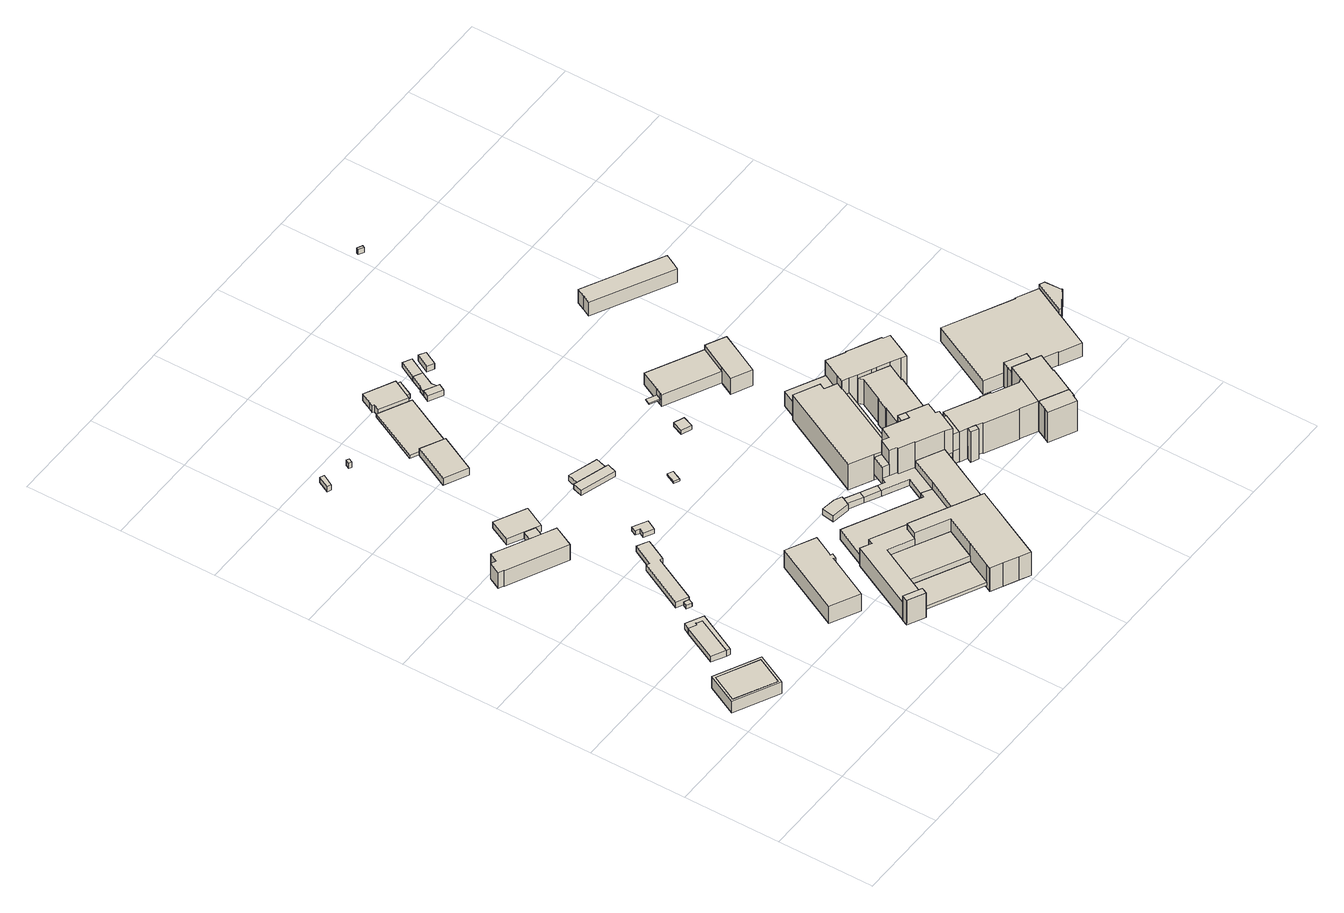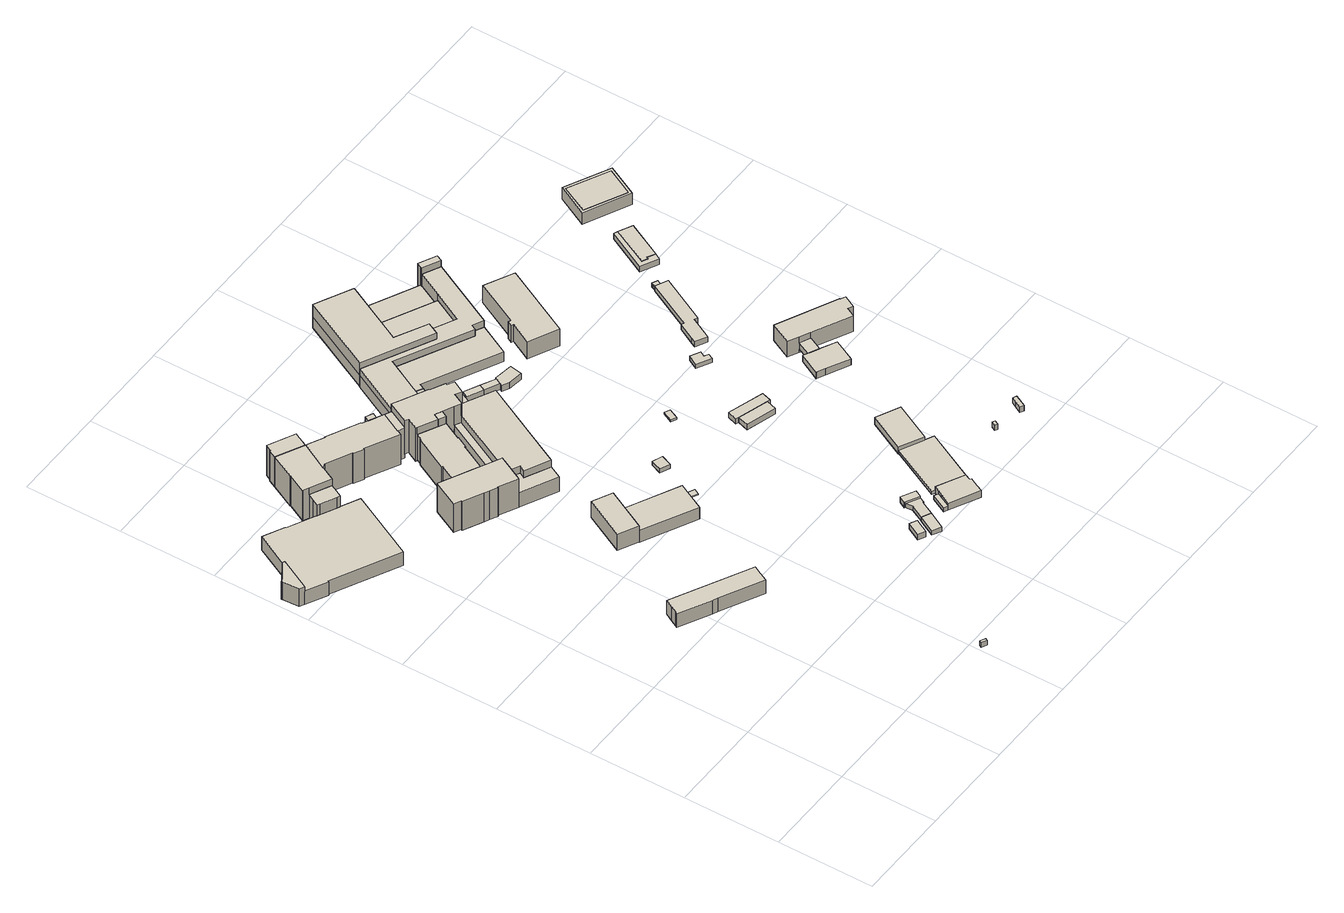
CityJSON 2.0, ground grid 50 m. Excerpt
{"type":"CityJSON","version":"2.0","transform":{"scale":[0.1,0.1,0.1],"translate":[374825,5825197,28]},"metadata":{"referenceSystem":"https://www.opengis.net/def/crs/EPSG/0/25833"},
"CityObjects":{
"building1":{"type":"Building","attributes":{"Gemeindeschluessel":"11000005","BezugspunktDach":"2200","function":"31001_2580","measuredHeight":6.87,"storeysAboveGround":1},"address":[{"country":"Germany","locality":"Berlin","thoroughfareNumber":"27 (37)","thoroughfareName":"Griesingerstraße"}],"geometry":[{"type":"Solid","lod":"1","boundaries":[[[[0,1,2,3]],[[4,5,6,7]],[[4,7,3,2]],[[5,4,2,1]],[[6,5,1,0]],[[7,6,0,3]]]]}]},
"building2":{"type":"Building","attributes":{"Gemeindeschluessel":"11000005","BezugspunktDach":"2200","function":"51009_1610","measuredHeight":7.12,"storeysAboveGround":0},"address":[{"country":"Germany","locality":"Berlin"}],"geometry":[{"type":"Solid","lod":"1","boundaries":[[[[8,9,10,11],[2,1,0,3]],[[12,13,14,15],[16,17,18,19]],[[12,15,11,10]],[[13,12,10,9]],[[14,13,9,8]],[[15,14,8,11]],[[16,19,3,0]],[[17,16,0,1]],[[18,17,1,2]],[[19,18,2,3]]]]}]},
"building3":{"type":"Building","attributes":{"Gemeindeschluessel":"11000005","BezugspunktDach":"2200","function":"31001_2054","measuredHeight":3.61,"storeysAboveGround":1},"address":[{"country":"Germany","locality":"Berlin","thoroughfareNumber":"27","thoroughfareName":"Griesingerstraße"}],"geometry":[{"type":"Solid","lod":"1","boundaries":[[[[20,21,22,23,24,25,26]],[[27,28,29,30,31,32,33]],[[27,33,26,25]],[[28,27,25,24]],[[29,28,24,23]],[[30,29,23,22]],[[31,30,22,21]],[[32,31,21,20]],[[33,32,20,26]]]]}]},
"building4":{"type":"Building","attributes":{"Gemeindeschluessel":"11000005","BezugspunktDach":"2200","function":"51009_1610","measuredHeight":3.54,"storeysAboveGround":0},"address":[{"country":"Germany","locality":"Berlin"}],"geometry":[{"type":"Solid","lod":"1","boundaries":[[[[34,35,36,37,38,39,40,41,42]],[[31,30,29,28,27,43,44,45,32]],[[31,32,42,41]],[[30,31,41,40]],[[29,30,40,39]],[[28,29,39,38]],[[27,28,38,37]],[[43,27,37,36]],[[44,43,36,35]],[[45,44,35,34]],[[32,45,34,42]]]]}]},
"building5":{"type":"Building","attributes":{"Gemeindeschluessel":"11000005","BezugspunktDach":"2200","function":"31001_3070","measuredHeight":2.75,"storeysAboveGround":1},"address":[{"country":"Germany","locality":"Berlin","thoroughfareNumber":"27 (45)","thoroughfareName":"Griesingerstraße"}],"geometry":[{"type":"Solid","lod":"1","boundaries":[[[[46,47,48,49,50]],[[51,52,53,54,55]],[[51,55,50,49]],[[52,51,49,48]],[[53,52,48,47]],[[54,53,47,46]],[[55,54,46,50]]]]}]},
"building6":{"type":"Building","attributes":{"Gemeindeschluessel":"11000005","function":"31001_2020"},"address":[{"country":"Germany","locality":"Berlin","thoroughfareNumber":"27 (3)","thoroughfareName":"Griesingerstraße"}],"children":["building6-1","building6-2"]},
"building6-1":{"type":"BuildingPart","attributes":{"BezugspunktDach":"2200","measuredHeight":9.67,"storeysAboveGround":2},"parents":["building6"],"geometry":[{"type":"MultiSurface","lod":"1","boundaries":[[[56,57,58,59,60,61,62,63,64,65]],[[66,67,68,69,70,71,72,73,74,75]],[[66,75,65,64]],[[67,66,64,63]],[[68,67,63,62]],[[76,77,69,68,62,61]],[[78,76,61,60]],[[70,69,77,79]],[[71,70,60,59]],[[72,71,59,58]],[[73,72,58,57]],[[74,73,57,56]],[[75,74,56,65]]]}]},
"building6-2":{"type":"BuildingPart","attributes":{"BezugspunktDach":"2200","measuredHeight":3.91,"storeysAboveGround":2},"parents":["building6"],"geometry":[{"type":"MultiSurface","lod":"1","boundaries":[[[78,80,81,76]],[[82,83,79,77]],[[82,77,76,81]],[[83,82,81,80]],[[79,83,80,78]],[[77,79,84,78,76]]]}]},
"building7":{"type":"Building","attributes":{"Gemeindeschluessel":"11000005","BezugspunktDach":"2200","function":"31001_2463","measuredHeight":3.37,"storeysAboveGround":1},"address":[{"country":"Germany","locality":"Berlin","thoroughfareNumber":"27 (2)","thoroughfareName":"Griesingerstraße"}],"geometry":[{"type":"Solid","lod":"1","boundaries":[[[[85,86,87,88,89,90,91,92,93]],[[94,95,96,97,98,99,100,101,102]],[[94,102,93,92]],[[95,94,92,91]],[[96,95,91,90]],[[97,96,90,89]],[[98,97,89,88]],[[99,98,88,87]],[[100,99,87,86]],[[101,100,86,85]],[[102,101,85,93]]]]}]},
"building8":{"type":"Building","attributes":{"Gemeindeschluessel":"11000005","BezugspunktDach":"2200","function":"31001_2054","measuredHeight":3.96,"storeysAboveGround":1},"address":[{"country":"Germany","locality":"Berlin","thoroughfareNumber":"27 (1)","thoroughfareName":"Griesingerstraße"}],"geometry":[{"type":"Solid","lod":"1","boundaries":[[[[103,104,105,106,107,108,109,110]],[[111,112,113,114,115,116,117,118]],[[111,118,110,109]],[[112,111,109,108]],[[113,112,108,107]],[[114,113,107,106]],[[115,114,106,105]],[[116,115,105,104]],[[117,116,104,103]],[[118,117,103,110]]]]}]},
"building9":{"type":"Building","attributes":{"Gemeindeschluessel":"11000005","BezugspunktDach":"2200","function":"51009_1610","measuredHeight":3.29,"storeysAboveGround":0},"address":[{"country":"Germany","locality":"Berlin"}],"geometry":[{"type":"Solid","lod":"1","boundaries":[[[[119,120,121,122,123]],[[124,125,126,127,128]],[[124,128,123,122]],[[125,124,122,121]],[[126,125,121,120]],[[127,126,120,119]],[[128,127,119,123]]]]}]},
"building10":{"type":"Building","attributes":{"name":"Haus 3 Haus 2 Haus 1 Evangelisches Waldkrankenhaus Spandau","Gemeindeschluessel":"11000005","function":"31001_3051"},"address":[{"country":"Germany","locality":"Berlin","thoroughfareNumber":"555","thoroughfareName":"Stadtrandstraße"}],"children":["building10-1","building10-2","building10-3","building10-4","building10-5","building10-6","building10-7","building10-8","building10-9","building10-10","building10-11","building10-12","building10-13","building10-14","building10-15","building10-16","building10-17","building10-18","building10-19","building10-20","building10-21","building10-22"]},
"building10-1":{"type":"BuildingPart","attributes":{"BezugspunktDach":"2200","measuredHeight":15.17,"storeysAboveGround":7},"parents":["building10"],"geometry":[{"type":"MultiSurface","lod":"1","boundaries":[[[129,130,131,132,133]],[[134,135,136,137,138]],[[134,138,133,132]],[[139,140,132,131]],[[135,134,141,142]],[[143,144,145,146,131,130]],[[136,135,147,148]],[[137,136,130,129]],[[149,150,151,129,133]],[[142,141,140,139]],[[148,147,146,145,144,143]],[[138,137,151,150,149]]]}]},
"building10-2":{"type":"BuildingPart","attributes":{"BezugspunktDach":"2200","measuredHeight":1.87,"storeysAboveGround":7},"parents":["building10"],"geometry":[{"type":"MultiSurface","lod":"1","boundaries":[[[152,153,154,145,144]],[[147,155,156,157,148]],[[156,155,158,159]],[[148,157,152,144]],[[147,148,144,145]],[[155,147,145,154]],[[159,158,154,153]],[[157,156,153,152]]]}]},
"building10-3":{"type":"BuildingPart","attributes":{"BezugspunktDach":"2200","measuredHeight":4.3,"storeysAboveGround":7},"parents":["building10"],"geometry":[{"type":"MultiSurface","lod":"1","boundaries":[[[160,161,162,163,164]],[[165,166,167,159,158]],[[158,154,153,160,164]],[[165,158,164,163]],[[165,163,162,166]],[[166,162,161,167]],[[167,168,161,160,159]],[[159,169,153,154,158]]]}]},
"building10-4":{"type":"BuildingPart","attributes":{"BezugspunktDach":"2200","measuredHeight":11.09,"storeysAboveGround":7},"parents":["building10"],"geometry":[{"type":"MultiSurface","lod":"1","boundaries":[[[139,170,171,172,173,174,175,176,177,178,179,180,181,140]],[[182,183,184,185,186,187,188,189,190,191,192,193,142,141]],[[182,141,140,181]],[[183,182,181,180],[194,195,196,197]],[[198,199,196,180,179]],[[184,183,195,198]],[[185,184,179,178],[198,200,201,199]],[[186,185,202,200,203,204,201,178,177]],[[187,186,177,176]],[[188,187,205,206]],[[207,208,175,174]],[[190,189,174,209,210,173]],[[191,190,210,211]],[[163,162,166,165,212,192,191,172,171]],[[193,192,165,158,164,163,171,170]],[[142,193,213,155,147,145,154,170,139]],[[196,195,194,197]],[[195,196,199,198]],[[201,200,198,199]],[[201,204,203,200,202]],[[206,205,176,175]],[[188,214,208,207,189]],[[173,210,209,174]],[[211,210,173,172]],[[212,165,166,162,163]],[[163,164,158,165]],[[154,145,147,155,213]],[[142,215,139,140,141]]]}]},
"building10-5":{"type":"BuildingPart","attributes":{"BezugspunktDach":"2200","measuredHeight":5.83,"storeysAboveGround":7},"parents":["building10"],"geometry":[{"type":"Solid","lod":"1","boundaries":[[[[196,199,201,204,216,217,218,197]],[[219,220,221,203,200,198,195,194]],[[219,194,197,218]],[[220,219,218,217]],[[221,220,217,216]],[[203,221,216,204]],[[200,203,204,201]],[[198,200,201,199]],[[195,198,199,196]],[[194,195,196,197]]]]}]},
"building10-6":{"type":"BuildingPart","attributes":{"BezugspunktDach":"2200","measuredHeight":14.31,"storeysAboveGround":7},"parents":["building10"],"geometry":[{"type":"MultiSurface","lod":"1","boundaries":[[[222,223,224,225,226,227,228,229,230]],[[210,209,231,232,233,234,235,236,211]],[[173,172,230,229]],[[174,173,210,229,228]],[[237,207,228,227]],[[234,233,225,224]],[[235,234,238,157,156,153,152,224,223]],[[161,160,223,222]],[[236,235,239,159,167]],[[162,161,222,230]],[[211,236,167,166,240]],[[210,211,172,173]],[[209,210,173,174]],[[231,209,207,237]],[[241,232,242,243,226]],[[244,245,243,242]],[[231,227,245,244]],[[232,226,225,233]],[[152,153,156,157,238]],[[167,159,239,160,161]],[[240,166,167,161,162]]]}]},
"building10-7":{"type":"BuildingPart","attributes":{"BezugspunktDach":"2200","measuredHeight":10.41,"storeysAboveGround":7},"parents":["building10"],"geometry":[{"type":"Solid","lod":"1","boundaries":[[[[246,247,248,249]],[[250,251,252,253]],[[250,253,249,248]],[[253,252,246,249]],[[251,250,248,247]],[[252,251,247,246]]]]}]},
"building10-8":{"type":"BuildingPart","attributes":{"BezugspunktDach":"2200","measuredHeight":20.51,"storeysAboveGround":7},"parents":["building10"],"geometry":[{"type":"MultiSurface","lod":"1","boundaries":[[[254,255,256,257,258,259,260,261,262,263,264,265,266,267,268,269,270,271,272,273]],[[274,275,276,277,278,279,280,281,282,283,284,285,286,287,206,205,288,289,290,291]],[[247,246,273,272]],[[274,291,252,251]],[[292,293,294,274,272,271]],[[295,293,271,270]],[[296,295,270,269]],[[297,298,269,268]],[[278,277,299,300,301,302]],[[279,278,268,267]],[[280,279,303,304]],[[281,280,305,304,306,265]],[[282,281,306,307,264]],[[283,282,308,264,263],[307,309,310,308]],[[284,283,263,262]],[[285,284,262,261]],[[286,285,261,260]],[[287,311,312,260,259]],[[208,313,314,259,258]],[[176,175,206,258,257]],[[288,205,257,256]],[[289,288,256,255]],[[290,289,255,254]],[[291,290,254,273]],[[251,252,246,247]],[[275,274,294,293,292]],[[276,275,293,295]],[[277,276,295,296]],[[302,301,300,299,298,297]],[[304,303,267,266]],[[266,265,306,304,305]],[[265,264,307,306]],[[310,309,307,308]],[[286,312,311,287]],[[206,287,314,313,208]],[[205,206,175,176]]]}]},
"building10-9":{"type":"BuildingPart","attributes":{"BezugspunktDach":"2200","measuredHeight":15.51,"storeysAboveGround":7},"parents":["building10"],"geometry":[{"type":"MultiSurface","lod":"1","boundaries":[[[315,294,293,295,296,316,317,318,319,320,321,322]],[[323,324,325,326,327,328,329,330,331,332,333,334]],[[323,334,322,321]],[[335,336,337,338,324,323,321,320]],[[339,335,320,319]],[[325,324,338,340]],[[326,325,340,341,342,339,319,318]],[[327,326,318,343,344]],[[328,327,344,345,346]],[[329,328,347,300,298,348,349,316,296]],[[330,329,296,277,276]],[[331,330,295,276,275]],[[332,331,275,274]],[[248,247,350,294,315]],[[333,332,251,250,351]],[[334,333,315,322]],[[338,337,336,335]],[[340,338,335,339]],[[339,342,341,340]],[[344,343,318,317]],[[346,345,344,317,316]],[[349,348,298,300,347]],[[276,277,296,295]],[[275,276,295,293]],[[274,275,293,294]],[[351,250,251,350,247,248]]]}]},
"building10-10":{"type":"BuildingPart","attributes":{"BezugspunktDach":"2200","measuredHeight":19.9,"storeysAboveGround":7},"parents":["building10"],"geometry":[{"type":"MultiSurface","lod":"1","boundaries":[[[266,265,264,352,353,267]],[[354,355,307,306,304,303]],[[354,303,267,353]],[[355,354,353,352]],[[307,308,356,352,264]],[[306,265,264,265]],[[304,266,265,306,265,266]],[[266,304,266,267]],[[355,356,308,307,357]],[[307,358,264,265,306]],[[359,303,304,266,267]]]}]},
"building10-11":{"type":"BuildingPart","attributes":{"BezugspunktDach":"2200","measuredHeight":8.35,"storeysAboveGround":7},"parents":["building10"],"geometry":[{"type":"Solid","lod":"1","boundaries":[[[[297,360,348,298]],[[347,361,301,300]],[[301,361,360,297]],[[300,298,348,347]],[[347,348,360,361]],[[301,297,298,300]]]]}]},
"building10-12":{"type":"BuildingPart","attributes":{"BezugspunktDach":"2200","measuredHeight":18.57,"storeysAboveGround":7},"parents":["building10"],"geometry":[{"type":"MultiSurface","lod":"1","boundaries":[[[362,363,364,365,312,311]],[[366,367,368,369,370,371]],[[366,371,287,286]],[[367,366,312,365]],[[368,364,365,367,365,364]],[[369,368,364,363],[372,373,374,375]],[[376,373,363,362]],[[370,369,372,377]],[[313,376,377,378,371,370,362,311]],[[286,287,379,311,312,380]],[[374,373,372,375]],[[377,372,373,376]],[[378,377,376,313]]]}]},
"building10-13":{"type":"BuildingPart","attributes":{"BezugspunktDach":"2200","measuredHeight":18.69,"storeysAboveGround":7},"parents":["building10"],"geometry":[{"type":"MultiSurface","lod":"1","boundaries":[[[381,382,383,384]],[[385,386,387,388]],[[385,388,384,383]],[[389,390,385,383,382]],[[387,386,382,381]],[[388,387,381,384]],[[386,391,385,390,389]]]}]},
"building10-14":{"type":"BuildingPart","attributes":{"BezugspunktDach":"2200","measuredHeight":8.93,"storeysAboveGround":7},"parents":["building10"],"geometry":[{"type":"MultiSurface","lod":"1","boundaries":[[[335,339,342,392,393,336]],[[394,395,341,340,338,337]],[[394,337,336,393]],[[395,394,393,392]],[[341,395,396,343,342]],[[392,342,343,396]],[[340,341,342,339]],[[338,340,397,339,335]],[[337,338,335,336]]]}]},
"building10-15":{"type":"BuildingPart","attributes":{"BezugspunktDach":"2200","measuredHeight":15.53,"storeysAboveGround":7},"parents":["building10"],"geometry":[{"type":"MultiSurface","lod":"1","boundaries":[[[308,310,398,399,400,401,402,403,404,405,406,407,408,356]],[[409,410,411,412,413,414,415,416,417,418,419,309,307,355]],[[409,355,356,408]],[[410,409,408,407]],[[411,410,407,406]],[[412,411,406,405]],[[413,412,405,404]],[[414,413,404,403]],[[416,415,402,401]],[[417,416,401,400]],[[418,417,400,399]],[[419,418,399,398]],[[309,419,398,310]],[[420,421,402,415,422]],[[423,424,421,420]],[[414,403,424,425,423]],[[309,426,310,308,307]],[[355,307,308,356]]]}]},
"building10-16":{"type":"BuildingPart","attributes":{"BezugspunktDach":"2200","measuredHeight":18.56,"storeysAboveGround":7},"parents":["building10"],"geometry":[{"type":"MultiSurface","lod":"1","boundaries":[[[427,390,389,428,429,430,431,432,433,434,435,436,437,438,439,365,364]],[[367,440,441,442,443,444,445,446,447,448,449,450,451,386,385,452,368]],[[440,367,365,439]],[[441,440,439,438]],[[442,441,438,437]],[[443,442,437,436]],[[444,443,436,435]],[[445,444,435,434]],[[446,445,434,433]],[[453,432,433,432]],[[448,447,432,431]],[[449,448,431,430]],[[450,449,430,429]],[[451,450,429,428]],[[386,451,428,389]],[[452,385,390,427]],[[374,454,427,364]],[[368,452,455,375]],[[367,456,368,364,365]],[[447,446,457,433,432,453]],[[385,386,389,390]],[[375,455,454,374]]]}]},
"building10-17":{"type":"BuildingPart","attributes":{"BezugspunktDach":"2200","measuredHeight":20.22,"storeysAboveGround":7},"parents":["building10"],"geometry":[{"type":"MultiSurface","lod":"1","boundaries":[[[458,459,460,461,462,463,464,465,466,467,468,469,470,471,472,473,474,475,476]],[[343,396,477,478,479,480,481,482,483,484,485,486,415,420,423,414,487,345,344]],[[343,318,317,476,475]],[[392,342,488,475,474]],[[477,396,474,473]],[[478,477,473,472]],[[479,478,472,471]],[[480,479,471,470]],[[481,480,470,469]],[[482,481,469,468]],[[483,482,468,467]],[[484,483,467,466]],[[485,484,466,465]],[[486,485,465,464]],[[415,486,464,463]],[[421,402,463,462]],[[424,421,420,462,461]],[[403,424,423,461,460]],[[487,414,460,459]],[[348,360,489,459,458]],[[345,487,361,347]],[[317,316,458,476]],[[344,317,318,343]],[[490,396,343,488,342,392]],[[420,415,402,421]],[[423,420,421,424]],[[414,423,424,403]],[[347,361,489,360,348]],[[344,345,491,316,317]]]}]},
"building10-18":{"type":"BuildingPart","attributes":{"BezugspunktDach":"2200","measuredHeight":18.59,"storeysAboveGround":7},"parents":["building10"],"geometry":[{"type":"MultiSurface","lod":"1","boundaries":[[[492,493,494,495,496,497,498,499,500,501]],[[502,503,504,505,506,507,508,509,510,511]],[[502,511,501,500]],[[503,502,500,499]],[[504,503,499,498]],[[512,497,498,497]],[[513,496,497,496]],[[507,506,496,495]],[[508,507,495,494]],[[509,508,494,493]],[[510,509,493,492]],[[511,510,492,501]],[[505,504,514,498,497,512]],[[506,505,497,496,513]]]}]},
"building10-19":{"type":"BuildingPart","attributes":{"BezugspunktDach":"2200","measuredHeight":18.55,"storeysAboveGround":7},"parents":["building10"],"geometry":[{"type":"MultiSurface","lod":"1","boundaries":[[[498,497,496,515,516,517,518,519,520,433,432]],[[446,521,522,523,524,525,526,506,505,504,447]],[[521,446,433,520]],[[527,528,529,530,520,519]],[[523,522,519,518]],[[524,523,518,517]],[[525,524,517,516]],[[526,525,516,515]],[[506,526,515,496]],[[447,504,498,432]],[[446,447,432,433]],[[531,522,532,528,527]],[[533,529,528,532]],[[534,533,521,530,529]],[[505,506,496,497,535]],[[505,536,497,498,504]]]}]},
"building10-20":{"type":"BuildingPart","attributes":{"BezugspunktDach":"2200","measuredHeight":15.14,"storeysAboveGround":7},"parents":["building10"],"geometry":[{"type":"MultiSurface","lod":"1","boundaries":[[[529,528,527,537,538,539,540,541,542,543,530]],[[544,545,546,547,548,549,550,522,532,533,521]],[[545,544,543,542]],[[546,545,542,541]],[[551,552,541,540]],[[553,551,547,540,539]],[[554,553,548,539,538]],[[550,549,538,537]],[[522,550,537,527]],[[547,546,555,552,551]],[[548,556,547,551,553]],[[549,548,553,554]],[[532,522,527,528]],[[533,557,532,528,529]],[[543,544,533,529]]]}]},
"building10-21":{"type":"BuildingPart","attributes":{"BezugspunktDach":"2200","measuredHeight":8.22,"storeysAboveGround":7},"parents":["building10"],"geometry":[{"type":"MultiSurface","lod":"1","boundaries":[[[552,554,558,559,560,561,562,563,564,565,566,567]],[[568,569,570,571,572,573,574,575,576,549,546,577]],[[568,577,567,566]],[[569,568,566,565]],[[570,569,565,564]],[[571,570,564,563]],[[573,572,562,561]],[[574,573,561,560]],[[575,574,560,559]],[[576,575,559,558]],[[549,576,558,554]],[[577,546,552,567]],[[572,571,563,562]],[[546,578,547,551,552]],[[548,553,551,547]],[[549,554,553,548]]]}]},
"building10-22":{"type":"BuildingPart","attributes":{"BezugspunktDach":"2200","measuredHeight":10.86,"storeysAboveGround":7},"parents":["building10"],"geometry":[{"type":"MultiSurface","lod":"1","boundaries":[[[579,580,581,582,583,584,585,586]],[[571,587,588,589,590,591,592,572]],[[563,562,586,585]],[[587,571,585,584]],[[588,587,584,583]],[[589,588,583,582]],[[590,589,582,581]],[[591,590,581,580]],[[592,591,580,579]],[[572,592,579,586]],[[571,572,562,563]]]}]},
"building11":{"type":"Building","attributes":{"Gemeindeschluessel":"11000005","BezugspunktDach":"2200","function":"31001_2580","measuredHeight":10.54,"storeysAboveGround":1},"address":[{"country":"Germany","locality":"Berlin","thoroughfareNumber":"555 (11)","thoroughfareName":"Stadtrandstraße"}],"geometry":[{"type":"Solid","lod":"1","boundaries":[[[[593,594,595,596,597,598,599,600]],[[601,602,603,604,605,606,607,608]],[[601,608,600,599]],[[602,601,599,598]],[[603,602,598,597]],[[604,603,597,596]],[[605,604,596,595]],[[606,605,595,594]],[[607,606,594,593]],[[608,607,593,600]]]]}]},
"building12":{"type":"Building","attributes":{"Gemeindeschluessel":"11000005","BezugspunktDach":"2200","function":"31001_2463","measuredHeight":2.59,"storeysAboveGround":1},"address":[{"country":"Germany","locality":"Berlin","thoroughfareNumber":"27 (38)","thoroughfareName":"Griesingerstraße"}],"geometry":[{"type":"Solid","lod":"1","boundaries":[[[[609,610,611,612,613,614]],[[615,616,617,618,619,620]],[[615,620,614,613]],[[616,615,613,612]],[[617,616,612,611]],[[618,617,611,610]],[[619,618,610,609]],[[620,619,609,614]]]]}]},
"building13":{"type":"Building","attributes":{"Gemeindeschluessel":"11000005","BezugspunktDach":"2200","function":"51009_1610","measuredHeight":3.22,"storeysAboveGround":0},"address":[{"country":"Germany","locality":"Berlin"}],"geometry":[{"type":"Solid","lod":"1","boundaries":[[[[621,622,623,624]],[[625,626,627,628]],[[625,628,624,623]],[[626,625,623,622]],[[627,626,622,621]],[[628,627,621,624]]]]}]},
"building14":{"type":"Building","attributes":{"Gemeindeschluessel":"11000005","BezugspunktDach":"2200","function":"31001_2741","measuredHeight":4.16,"storeysAboveGround":1},"address":[{"country":"Germany","locality":"Berlin","thoroughfareNumber":"27 (44)","thoroughfareName":"Griesingerstraße"}],"geometry":[{"type":"Solid","lod":"1","boundaries":[[[[629,630,631,632]],[[633,634,635,636]],[[633,636,632,631]],[[634,633,631,630]],[[635,634,630,629]],[[636,635,629,632]]]]}]},
"building15":{"type":"Building","attributes":{"Gemeindeschluessel":"11000005","BezugspunktDach":"2200","function":"51009_1610","measuredHeight":3.19,"storeysAboveGround":0},"address":[{"country":"Germany","locality":"Berlin"}],"geometry":[{"type":"Solid","lod":"1","boundaries":[[[[637,638,639,640,641,642]],[[643,644,645,646,647,648]],[[643,648,642,641]],[[644,643,641,640]],[[645,644,640,639]],[[646,645,639,638]],[[647,646,638,637]],[[648,647,637,642]]]]}]},
"building16":{"type":"Building","attributes":{"Gemeindeschluessel":"11000005","BezugspunktDach":"2200","function":"31001_2463","measuredHeight":3.25,"storeysAboveGround":1},"address":[{"country":"Germany","locality":"Berlin","thoroughfareNumber":"27 (4)","thoroughfareName":"Griesingerstraße"}],"geometry":[{"type":"Solid","lod":"1","boundaries":[[[[639,649,650,640]],[[651,652,653,654]],[[651,654,640,650]],[[652,651,650,649]],[[653,652,649,639]],[[654,653,639,640]]]]}]},
"building17":{"type":"Building","attributes":{"Gemeindeschluessel":"11000005","BezugspunktDach":"2200","function":"31001_2741","measuredHeight":3.51,"storeysAboveGround":1},"address":[{"country":"Germany","locality":"Berlin","thoroughfareNumber":"27 (43)","thoroughfareName":"Griesingerstraße"}],"geometry":[{"type":"Solid","lod":"1","boundaries":[[[[655,656,657,658,659,660]],[[661,662,663,664,665,666]],[[661,666,660,659]],[[662,661,659,658]],[[663,662,658,657]],[[664,663,657,656]],[[665,664,656,655]],[[666,665,655,660]]]]}]},
"building18":{"type":"Building","attributes":{"Gemeindeschluessel":"11000005","BezugspunktDach":"2200","function":"31001_2463","measuredHeight":2.19,"storeysAboveGround":1},"address":[{"country":"Germany","locality":"Berlin","thoroughfareNumber":"555 (25)","thoroughfareName":"Stadtrandstraße"}],"geometry":[{"type":"Solid","lod":"1","boundaries":[[[[667,668,669,670]],[[671,672,673,674]],[[671,674,670,669]],[[672,671,669,668]],[[673,672,668,667]],[[674,673,667,670]]]]}]},
"building19":{"type":"Building","attributes":{"Gemeindeschluessel":"11000005","BezugspunktDach":"2200","function":"51009_1610","measuredHeight":3.7,"storeysAboveGround":0},"address":[{"country":"Germany","locality":"Berlin"}],"geometry":[{"type":"Solid","lod":"1","boundaries":[[[[675,676,677,678,679,680,681]],[[682,683,684,685,686,687,688]],[[682,688,681,680]],[[683,682,680,679]],[[684,683,679,678]],[[685,684,678,677]],[[686,685,677,676]],[[687,686,676,675]],[[688,687,675,681]]]]}]},
"building20":{"type":"Building","attributes":{"Gemeindeschluessel":"11000005","BezugspunktDach":"2200","function":"51009_1610","measuredHeight":3.66,"storeysAboveGround":0},"address":[{"country":"Germany","locality":"Berlin"}],"geometry":[{"type":"Solid","lod":"1","boundaries":[[[[689,690,677,676]],[[691,692,693,694]],[[691,694,676,677]],[[692,691,677,690]],[[693,692,690,689]],[[694,693,689,676]]]]}]},
"building21":{"type":"Building","attributes":{"Gemeindeschluessel":"11000005","function":"31001_2700"},"address":[{"country":"Germany","locality":"Berlin","thoroughfareNumber":"27 (42)","thoroughfareName":"Griesingerstraße"}],"children":["building21-1","building21-2"]},
"building21-1":{"type":"BuildingPart","attributes":{"BezugspunktDach":"2200","measuredHeight":5.72,"storeysAboveGround":1},"parents":["building21"],"geometry":[{"type":"MultiSurface","lod":"1","boundaries":[[[695,696,697,698,699,700,701,702,703]],[[704,705,706,707,708,709,710,711,712]],[[704,712,703,702]],[[705,704,702,701]],[[706,705,701,700]],[[707,706,700,699]],[[708,707,699,698]],[[713,714,698,697]],[[715,713,709,697,696]],[[711,710,696,695]],[[712,711,695,703]],[[709,708,714,713]],[[710,709,713,715]]]}]},
"building21-2":{"type":"BuildingPart","attributes":{"BezugspunktDach":"2200","measuredHeight":2.5,"storeysAboveGround":1},"parents":["building21"],"geometry":[{"type":"MultiSurface","lod":"1","boundaries":[[[716,717,714,715]],[[708,718,719,710]],[[718,708,714,717]],[[719,718,717,716]],[[710,719,716,715]],[[709,713,714,708]],[[710,715,713,709]]]}]},
"building22":{"type":"Building","attributes":{"Gemeindeschluessel":"11000005","BezugspunktDach":"2200","function":"31001_3051","measuredHeight":3.62,"storeysAboveGround":1},"address":[{"country":"Germany","locality":"Berlin","thoroughfareNumber":"555 (12)","thoroughfareName":"Stadtrandstraße"}],"geometry":[{"type":"Solid","lod":"1","boundaries":[[[[720,721,690,689]],[[692,722,723,693]],[[692,693,689,690]],[[722,692,690,721]],[[723,722,721,720]],[[693,723,720,689]]]]}]},
"building23":{"type":"Building","attributes":{"Gemeindeschluessel":"11000005","BezugspunktDach":"2200","function":"31001_2463","measuredHeight":3.42,"storeysAboveGround":1},"address":[{"country":"Germany","locality":"Berlin","thoroughfareNumber":"27 (33)","thoroughfareName":"Griesingerstraße"}],"geometry":[{"type":"Solid","lod":"1","boundaries":[[[[724,725,726,727,728]],[[729,730,731,732,733]],[[729,733,728,727]],[[730,729,727,726]],[[731,730,726,725]],[[732,731,725,724]],[[733,732,724,728]]]]}]},
"building24":{"type":"Building","attributes":{"Gemeindeschluessel":"11000005","BezugspunktDach":"2200","function":"51009_1610","measuredHeight":2.57,"storeysAboveGround":0},"address":[{"country":"Germany","locality":"Berlin"}],"geometry":[{"type":"Solid","lod":"1","boundaries":[[[[734,735,736,737,738,739,740]],[[741,742,743,744,745,746,747]],[[741,747,740,739]],[[742,741,739,738]],[[743,742,738,737]],[[744,743,737,736]],[[745,744,736,735]],[[746,745,735,734]],[[747,746,734,740]]]]}]},
"building25":{"type":"Building","attributes":{"Gemeindeschluessel":"11000005","BezugspunktDach":"2200","function":"51009_1610","measuredHeight":3.75,"storeysAboveGround":0},"address":[{"country":"Germany","locality":"Berlin"}],"geometry":[{"type":"Solid","lod":"1","boundaries":[[[[748,749,750,751,752,753,754,755,756,757,758,759]],[[722,760,761,762,763,764,765,766,767,768,769,723]],[[722,723,759,758]],[[760,722,758,757]],[[761,760,757,756]],[[762,761,756,755]],[[763,762,755,754]],[[764,763,754,753]],[[765,764,753,752]],[[766,765,752,751]],[[767,766,751,750]],[[768,767,750,749]],[[769,768,749,748]],[[723,769,748,759]]]]}]},
"building26":{"type":"Building","attributes":{"Gemeindeschluessel":"11000005","BezugspunktDach":"2200","function":"31001_2463","measuredHeight":2.71,"storeysAboveGround":1},"address":[{"country":"Germany","locality":"Berlin","thoroughfareNumber":"27 (34)","thoroughfareName":"Griesingerstraße"}],"geometry":[{"type":"Solid","lod":"1","boundaries":[[[[736,770,771,737]],[[772,773,774,775]],[[772,775,737,771]],[[773,772,771,770]],[[774,773,770,736]],[[775,774,736,737]]]]}]},
"building27":{"type":"Building","attributes":{"Gemeindeschluessel":"11000005","BezugspunktDach":"2200","function":"31001_2463","measuredHeight":2.4,"storeysAboveGround":1},"address":[{"country":"Germany","locality":"Berlin","thoroughfareNumber":"555 (9)","thoroughfareName":"Stadtrandstraße"}],"geometry":[{"type":"Solid","lod":"1","boundaries":[[[[776,777,778,779]],[[780,781,782,783]],[[780,783,779,778]],[[781,780,778,777]],[[782,781,777,776]],[[783,782,776,779]]]]}]},
"building28":{"type":"Building","attributes":{"Gemeindeschluessel":"11000005","BezugspunktDach":"2200","function":"31001_2463","measuredHeight":3.43,"storeysAboveGround":1},"address":[{"country":"Germany","locality":"Berlin","thoroughfareNumber":"27 (35)","thoroughfareName":"Griesingerstraße"}],"geometry":[{"type":"Solid","lod":"1","boundaries":[[[[784,785,786,787]],[[788,789,790,791]],[[788,791,787,786]],[[789,788,786,785]],[[790,789,785,784]],[[791,790,784,787]]]]}]},
"building29":{"type":"Building","attributes":{"Gemeindeschluessel":"11000005","BezugspunktDach":"2200","function":"31001_2463","measuredHeight":0.63,"storeysAboveGround":1},"address":[{"country":"Germany","locality":"Berlin","thoroughfareNumber":"555 (7)","thoroughfareName":"Stadtrandstraße"}],"geometry":[{"type":"Solid","lod":"1","boundaries":[[[[792,793,794,795]],[[796,797,798,799]],[[796,799,795,794]],[[797,796,794,793]],[[798,797,793,792]],[[799,798,792,795]]]]}]},
"building30":{"type":"Building","attributes":{"name":"Haus 4","Gemeindeschluessel":"11000005","function":"31001_3050"},"address":[{"country":"Germany","locality":"Berlin","thoroughfareNumber":"555 (6)","thoroughfareName":"Stadtrandstraße"}],"children":["building30-1","building30-2"]},
"building30-1":{"type":"BuildingPart","attributes":{"BezugspunktDach":"2200","measuredHeight":9.83,"storeysAboveGround":2},"parents":["building30"],"geometry":[{"type":"MultiSurface","lod":"1","boundaries":[[[800,801,802,803,804]],[[805,806,807,808,809]],[[805,809,804,803]],[[810,811,803,802]],[[807,806,802,801]],[[808,807,801,800]],[[809,808,800,804]],[[806,805,811,810]]]}]},
"building30-2":{"type":"BuildingPart","attributes":{"BezugspunktDach":"2200","measuredHeight":7.22,"storeysAboveGround":2},"parents":["building30"],"geometry":[{"type":"MultiSurface","lod":"1","boundaries":[[[811,810,812,813,814,815]],[[816,817,818,819,820,821]],[[816,821,815,814]],[[817,816,814,813]],[[818,817,813,812]],[[819,818,812,810]],[[820,819,806,805]],[[821,820,811,815]],[[805,806,822,810,811]]]}]},
"building31":{"type":"Building","attributes":{"Gemeindeschluessel":"11000005","BezugspunktDach":"2200","function":"31001_2700","measuredHeight":3,"storeysAboveGround":1},"address":[{"country":"Germany","locality":"Berlin","thoroughfareNumber":"27 (46)","thoroughfareName":"Griesingerstraße"}],"geometry":[{"type":"Solid","lod":"1","boundaries":[[[[823,824,825,826]],[[827,828,829,830]],[[827,830,826,825]],[[828,827,825,824]],[[829,828,824,823]],[[830,829,823,826]]]]}]},
"building32":{"type":"Building","attributes":{"name":"Haus 16a","Gemeindeschluessel":"11000005","BezugspunktDach":"2200","function":"31001_3051","measuredHeight":10.58,"storeysAboveGround":2},"address":[{"country":"Germany","locality":"Berlin","thoroughfareNumber":"563A (5)","thoroughfareName":"Stadtrandstraße"}],"geometry":[{"type":"Solid","lod":"1","boundaries":[[[[831,832,833,834,835,836,837,838,839]],[[840,841,842,843,844,845,846,847,848]],[[840,848,839,838]],[[841,840,838,837]],[[842,841,837,836]],[[843,842,836,835]],[[844,843,835,834]],[[845,844,834,833]],[[846,845,833,832]],[[847,846,832,831]],[[848,847,831,839]]]]}]}
},
"vertices":[
[224,492,136],[295,631,136],[91,734,136],[21,595,136],[91,734,67],[295,631,67],[224,492,67],[21,595,67],
[230,475,136],[312,637,136],[86,751,136],[4,589,136],[86,751,65],[312,637,65],[230,475,65],[4,589,65],[224,492,65],[295,631,65],[91,734,65],[21,595,65],
[289,812,98],[385,1004,98],[363,1015,98],[357,1019,98],[352,1009,98],[312,1029,98],[221,847,98],[312,1029,62],[352,1009,62],[357,1019,62],[363,1015,62],[385,1004,62],[289,812,62],[221,847,62],
[308,803,97],[416,1015,97],[328,1060,97],[312,1029,97],[352,1009,97],[357,1019,97],[363,1015,97],[385,1004,97],[289,812,97],[328,1060,62],[416,1015,62],[308,803,62],
[464,1112,86],[469,1122,86],[475,1133,86],[448,1146,86],[437,1125,86],[448,1146,63],[475,1133,63],[469,1122,63],[464,1112,63],[437,1125,63],
[125,1885,136],[124,1882,136],[425,1735,136],[479,1841,136],[424,1869,136],[371,1895,136],[180,1992,136],[157,1946,136],[131,1959,136],[100,1897,136],[131,1959,40],[157,1946,40],[180,1992,40],[371,1895,40],[424,1869,40],[479,1841,40],[425,1735,40],[124,1882,40],[125,1885,40],[100,1897,40],[371,1895,100],[371,1895,61],[424,1869,100],[424,1869,61],
[458,1940,100],[406,1966,100],[406,1966,61],[458,1940,61],[424,1869,84],
[479,1138,95],[601,1377,95],[615,1370,95],[660,1457,95],[672,1481,95],[615,1511,95],[558,1400,95],[541,1409,95],[418,1168,95],[541,1409,62],[558,1400,62],[615,1511,62],[672,1481,62],[660,1457,62],[615,1370,62],[601,1377,62],[479,1138,62],[418,1168,62],
[406,1966,102],[458,1940,102],[483,1927,102],[539,2037,102],[536,2038,102],[495,2059,102],[382,2116,102],[327,2006,102],[382,2116,63],[495,2059,63],[536,2038,63],[539,2037,63],[483,1927,63],[458,1940,63],[406,1966,63],[327,2006,63],
[182,2840,96],[195,2865,96],[213,2899,96],[193,2909,96],[163,2849,96],[193,2909,63],[213,2899,63],[195,2865,63],[182,2840,63],[163,2849,63],
[1016,240,177],[1028,263,177],[1031,270,177],[944,314,177],[929,284,177],[944,314,25],[1031,270,25],[1028,263,25],[1016,240,25],[929,284,25],[1031,270,139],[944,314,139],[944,314,28],[1031,270,28],[1028,263,63],[1028,263,65],[1031,270,65],[1031,270,50],[1031,270,46],[1028,263,46],[929,284,37],[929,284,176],[1016,240,176],
[1316,119,65],[1384,254,65],[1096,399,65],[1096,399,46],[1384,254,46],[1316,119,46],[1096,399,56],[1384,254,56],
[1384,254,99],[1464,412,99],[1304,494,99],[1177,558,99],[1096,399,99],[1177,558,56],[1304,494,56],[1464,412,56],[1464,412,67],[1384,254,57],
[1096,399,139],[1177,558,139],[1304,494,139],[1334,554,139],[1681,379,139],[1844,701,139],[1711,768,139],[1641,628,139],[1561,471,139],[1188,660,139],[1175,634,139],[1120,662,139],[1120,662,28],[1175,634,28],[1188,660,28],[1561,471,28],[1641,628,28],[1711,768,28],[1844,701,28],[1681,379,28],[1334,554,28],[1304,494,28],[1177,558,28],[1096,399,28],[1120,662,40],[1175,634,40],[1175,634,99],[1120,662,99],[1188,660,40],[1188,660,99],[1561,471,40],[1561,471,99],[1561,471,78],[1641,628,40],[1641,628,99],[1711,768,47],[1844,701,47],[1681,379,103],[1844,701,103],[1681,379,33],[1334,554,33],[1304,494,33],[1177,558,92],[1096,399,58],[1844,701,72],[1031,270,110],
[1591,657,99],[1578,632,99],[1201,822,99],[1201,822,40],[1578,632,40],[1591,657,40],
[1464,412,176],[1384,254,176],[1316,119,176],[1304,95,176],[1306,94,176],[1490,1,176],[1681,379,176],[1334,554,176],[1304,494,176],[1490,1,33],[1306,94,33],[1304,95,33],[1316,119,33],[1384,254,33],[1464,412,33],[1490,1,103],[1316,119,55],[1384,254,70],[1304,494,77],[1306,94,129],[1363,65,33],[1363,65,176],[1434,29,33],[1434,29,176],
[1608,835,164],[1641,899,164],[1607,916,164],[1575,852,164],[1607,916,60],[1641,899,60],[1608,835,60],[1575,852,60],
[1643,817,252],[1639,809,252],[1713,771,252],[1711,768,252],[1844,701,252],[1879,682,252],[1934,791,252],[1918,800,252],[1946,856,252],[1939,860,252],[1846,908,252],[1844,904,252],[1829,875,252],[1793,894,252],[1738,922,252],[1708,937,252],[1704,939,252],[1675,881,252],[1641,899,252],[1608,835,252],[1641,899,47],[1675,881,47],[1704,939,47],[1708,937,47],[1738,922,47],[1793,894,47],[1829,875,47],[1844,904,47],[1846,908,47],[1939,860,47],[1946,856,47],[1918,800,47],[1934,791,47],[1879,682,47],[1713,771,47],[1639,809,47],[1643,817,47],[1608,835,47],[1675,881,158],[1675,881,181],[1641,899,181],[1704,939,181],[1708,937,181],[1738,922,139],[1708,937,139],[1708,937,123],[1708,937,56],[1738,922,56],[1738,922,115],[1793,894,53],[1829,875,53],[1829,875,151],[1844,904,53],[1846,908,53],[1846,908,209],[1939,860,53],[1939,860,209],[1879,682,208],[1934,791,208],[1879,682,103],[1879,682,56],
[1607,916,181],[1873,1264,181],[1870,1266,181],[1888,1301,181],[1827,1332,181],[1843,1362,181],[1719,1424,181],[1491,975,181],[1719,1424,26],[1843,1362,26],[1827,1332,26],[1888,1301,26],[1870,1266,26],[1873,1264,26],[1708,937,26],[1704,939,26],[1675,881,26],[1641,899,26],[1607,916,26],[1491,975,26],[1843,1362,140],[1719,1424,140],[1719,1424,50],[1843,1362,50],[1827,1332,140],[1827,1332,50],[1888,1301,50],[1888,1301,140],[1888,1301,53],[1870,1266,53],[1873,1264,53],[1873,1264,103],[1873,1264,56],[1873,1264,139],[1873,1264,66],[1641,899,87],[1607,916,134],
[1810,926,252],[1808,922,252],[1808,922,53],[1810,926,53],[1810,926,209],[1842,909,53],[1846,908,228],[1793,894,98],
[1904,1249,139],[1904,1249,56],
[1881,682,208],[1883,685,208],[1913,670,208],[1967,775,208],[1934,791,23],[1967,775,23],[1913,670,23],[1883,685,23],[1881,682,23],[1879,682,23],[1883,685,25],[1883,685,103],[1913,670,103],[1913,670,25],[1881,682,103],[1881,682,25],[1879,682,25],[1879,682,176],[1934,791,73],
[1976,608,210],[1988,632,210],[1951,651,210],[1939,627,210],[1951,651,23],[1988,632,23],[1976,608,23],[1939,627,23],[1988,632,208],[1951,651,208],[1981,635,23],
[1936,1395,140],[1752,1489,140],[1752,1489,50],[1936,1395,50],[1936,1395,53],[1827,1332,95],
[1955,891,209],[1958,889,209],[2047,1064,209],[2043,1066,209],[2089,1155,209],[1943,1229,209],[1951,1204,209],[1888,1079,209],[1884,1081,209],[1854,1022,209],[1858,1021,209],[1858,1021,53],[1854,1022,53],[1884,1081,53],[1888,1079,53],[1951,1204,53],[1943,1229,53],[2089,1155,53],[2043,1066,53],[2047,1064,53],[1958,889,53],[1955,891,53],[2028,1186,53],[2028,1186,209],[2052,1174,53],[2004,1198,53],[2004,1198,209],[2004,1198,114],[1939,860,118],
[1916,668,208],[2019,616,208],[2017,612,208],[2180,530,208],[2181,534,208],[2269,489,208],[2345,635,208],[2320,626,208],[2195,689,208],[2197,693,208],[2147,718,208],[2145,714,208],[1979,799,208],[1979,799,23],[2145,714,23],[2147,718,23],[2197,693,23],[2195,689,23],[2320,626,23],[2345,635,23],[2269,489,23],[2181,534,23],[2180,530,23],[2017,612,23],[2019,616,23],[1916,668,23],[2269,489,102],[1916,668,103],[1916,668,25],[1963,768,23],[2345,635,162],
[1873,1264,230],[1904,1249,230],[1943,1229,230],[2004,1198,230],[2028,1186,230],[2089,1155,230],[2137,1131,230],[2162,1118,230],[2229,1251,230],[2195,1268,230],[2197,1273,230],[2098,1323,230],[2073,1336,230],[2035,1355,230],[2033,1351,230],[1938,1399,230],[1936,1395,230],[1888,1301,230],[1870,1266,230],[1938,1399,53],[2033,1351,53],[2035,1355,53],[2073,1336,53],[2098,1323,53],[2197,1273,53],[2195,1268,53],[2229,1251,53],[2162,1118,53],[2137,1131,53],[1904,1249,53],[1888,1301,133],[1904,1249,125],[1936,1395,133],[1873,1264,162],
[2367,348,208],[2380,374,208],[2384,382,208],[2388,380,208],[2407,419,208],[2404,420,208],[2271,488,208],[2247,441,208],[2247,440,208],[2234,415,208],[2247,440,23],[2247,441,23],[2271,488,23],[2404,420,23],[2407,419,23],[2388,380,23],[2384,382,23],[2380,374,23],[2367,348,23],[2234,415,23],[2404,420,188],[2407,419,142],[2271,488,162],
[2470,543,208],[2466,544,208],[2515,640,208],[2514,640,208],[2486,654,208],[2382,707,208],[2382,707,23],[2486,654,23],[2514,640,23],[2515,640,23],[2466,544,23],[2470,543,23],[2486,654,170],[2473,661,170],[2396,700,170],[2382,707,170],[2486,654,107],[2473,661,23],[2396,700,23],[2396,700,107],[2404,420,91],[2404,420,115],
[2504,689,170],[2521,722,170],[2507,729,170],[2431,768,170],[2418,774,170],[2401,742,170],[2383,706,170],[2383,706,23],[2401,742,23],[2418,774,23],[2431,768,23],[2507,729,23],[2521,722,23],[2504,689,23],[2431,768,105],[2418,774,105],[2507,729,105],[2521,722,105],[2418,774,82],[2498,734,23],[2434,680,23],
[2548,708,105],[2663,650,105],[2662,647,105],[2769,593,105],[2864,781,105],[2947,944,105],[2840,998,105],[2837,993,105],[2499,1165,105],[2325,821,105],[2499,1165,23],[2837,993,23],[2840,998,23],[2947,944,23],[2864,781,23],[2769,593,23],[2662,647,23],[2663,650,23],[2548,708,23],[2325,821,23],[2425,771,23],
[2876,775,131],[2974,840,131],[2977,839,131],[2979,843,131],[2977,844,131],[2972,931,131],[2947,944,131],[2864,781,131],[2972,931,23],[2977,844,23],[2979,843,23],[2977,839,23],[2974,840,23],[2876,775,23],
[913,514,106],[1027,740,106],[1037,734,106],[1050,759,106],[1039,764,106],[1096,875,106],[949,950,106],[766,588,106],[949,950,1],[1096,875,1],[1039,764,1],[1050,759,1],[1037,734,1],[1027,740,1],[913,514,1],[766,588,1],
[719,1561,88],[705,1535,88],[754,1509,88],[782,1561,88],[711,1599,88],[697,1573,88],[711,1599,62],[782,1561,62],[754,1509,62],[705,1535,62],[719,1561,62],[697,1573,62],
[355,2848,91],[365,2869,91],[352,2876,91],[341,2855,91],[352,2876,59],[365,2869,59],[355,2848,59],[341,2855,59],
[617,2401,87],[713,2592,87],[595,2652,87],[498,2460,87],[595,2652,45],[713,2592,45],[617,2401,45],[498,2460,45],
[956,1852,92],[972,1902,92],[956,1907,92],[802,1955,92],[788,1960,92],[773,1910,92],[788,1960,60],[802,1955,60],[956,1907,60],[972,1902,60],[956,1852,60],[773,1910,60],
[973,1962,92],[820,2010,92],[820,2010,59],[973,1962,59],[956,1907,59],[802,1955,59],
[632,2633,68],[713,2592,68],[848,2860,68],[767,2901,68],[686,2942,68],[551,2674,68],[686,2942,50],[767,2901,50],[848,2860,50],[713,2592,50],[632,2633,50],[551,2674,50],
[1094,1604,69],[1119,1655,69],[1092,1668,69],[1067,1617,69],[1092,1668,57],[1119,1655,57],[1094,1604,57],[1067,1617,57],
[1354,882,97],[1357,889,97],[1373,920,97],[1379,932,97],[1343,950,97],[1268,961,97],[1258,896,97],[1268,961,60],[1343,950,60],[1379,932,60],[1373,920,60],[1357,889,60],[1354,882,60],[1258,896,60],
[1430,852,97],[1446,883,97],[1373,920,61],[1446,883,61],[1430,852,61],[1357,889,61],
[832,2868,90],[847,2897,90],[860,2922,90],[887,2975,90],[739,3050,90],[712,2996,90],[701,2973,90],[709,2968,90],[695,2938,90],[709,2968,49],[701,2973,49],[712,2996,49],[739,3050,49],[887,2975,49],[860,2922,49],[847,2897,49],[832,2868,49],[695,2938,49],[860,2922,74],[887,2975,74],[847,2897,74],
[868,2886,74],[908,2965,74],[908,2965,49],[868,2886,49],
[1510,811,97],[1526,842,97],[1526,842,61],[1510,811,61],
[965,2772,83],[984,2807,83],[980,2809,83],[913,2844,83],[895,2809,83],[913,2844,49],[980,2809,49],[984,2807,49],[965,2772,49],[895,2809,49],
[980,2809,74],[975,2846,74],[1011,2915,74],[966,2938,74],[931,2870,74],[928,2871,74],[913,2844,74],[928,2871,48],[931,2870,48],[966,2938,48],[1011,2915,48],[975,2846,48],[980,2809,48],[913,2844,48],
[1636,747,98],[1591,657,98],[1641,628,98],[1711,768,98],[1713,771,98],[1639,809,98],[1643,817,98],[1608,835,98],[1575,852,98],[1561,825,98],[1526,842,98],[1510,811,98],[1561,825,61],[1575,852,61],[1608,835,61],[1643,817,61],[1639,809,61],[1713,771,61],[1711,768,61],[1641,628,61],[1591,657,61],[1636,747,61],
[1057,3003,74],[1013,3026,74],[1013,3026,47],[1057,3003,47],[1011,2915,47],[966,2938,47],
[1392,1741,83],[1415,1796,83],[1364,1817,83],[1341,1761,83],[1364,1817,59],[1415,1796,59],[1392,1741,59],[1341,1761,59],
[1082,2900,83],[1119,2970,83],[1084,2989,83],[1046,2918,83],[1084,2989,49],[1119,2970,49],[1082,2900,49],[1046,2918,49],
[1468,1961,64],[1482,1988,64],[1432,2013,64],[1418,1985,64],[1432,2013,58],[1482,1988,58],[1468,1961,58],[1418,1985,58],
[1794,1687,131],[1902,1900,131],[1804,1950,131],[1732,1810,131],[1695,1737,131],[1732,1810,33],[1804,1950,33],[1902,1900,33],[1794,1687,33],[1695,1737,33],[1804,1950,103],[1732,1810,103],
[1533,2088,103],[1482,1988,103],[1468,1961,103],[1461,1948,103],[1468,1961,31],[1482,1988,31],[1533,2088,31],[1804,1950,31],[1732,1810,31],[1461,1948,31],[1804,1950,78],
[1518,3568,79],[1523,3580,79],[1497,3594,79],[1491,3582,79],[1497,3594,49],[1523,3580,49],[1518,3568,49],[1491,3582,49],
[2130,2316,137],[2152,2358,137],[2169,2390,137],[2174,2401,137],[2015,2483,137],[1989,2496,137],[1778,2605,137],[1756,2563,137],[1735,2521,137],[1756,2563,53],[1778,2605,53],[1989,2496,53],[2015,2483,53],[2174,2401,53],[2169,2390,53],[2152,2358,53],[2130,2316,53],[1735,2521,53]
]}
